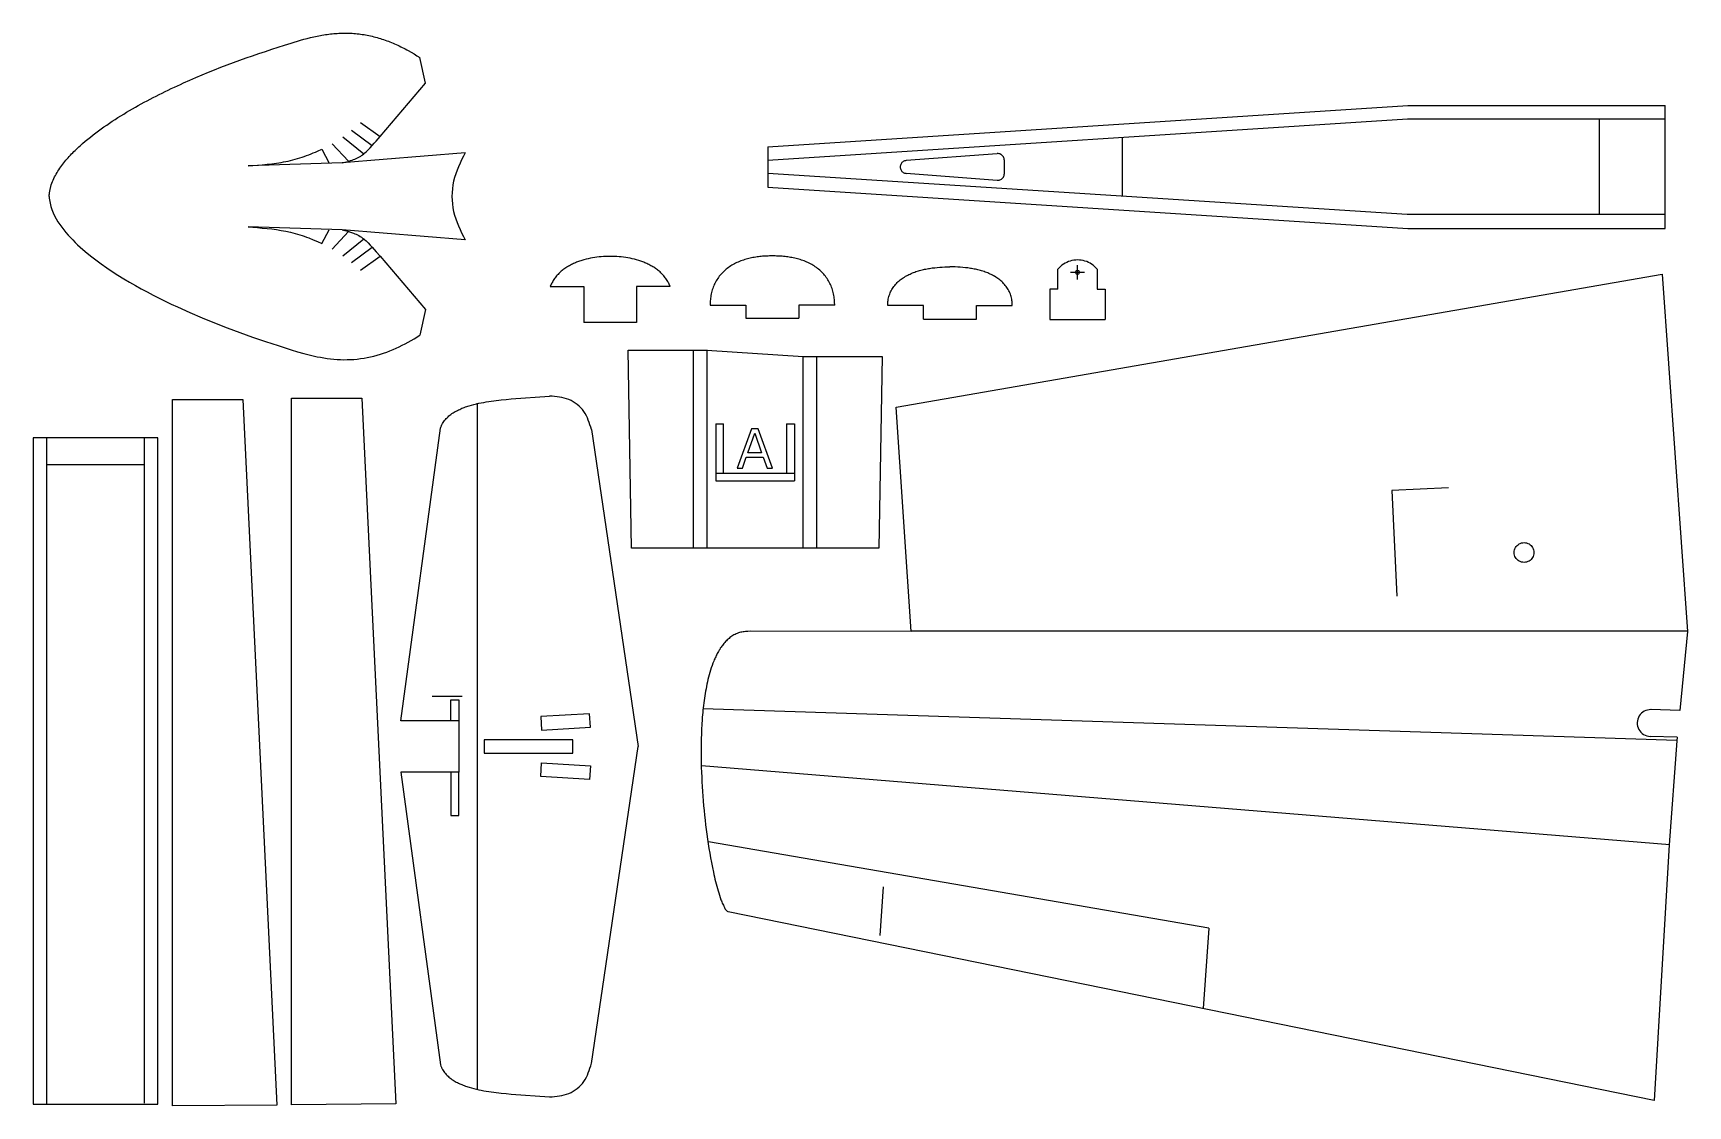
# Model space of a CAD drawing. Extents: x 46 to 579, y 11 to 357.
import ezdxf

# ---------------------------------------------------------------- set-up
doc = ezdxf.new("R2010")
doc.units = 0
for name, color, linetype in [('FullCuts', 7, 'CONTINUOUS'), ('HalfCuts', 7, 'CONTINUOUS'), ('Score', 7, 'CONTINUOUS')]:
    doc.layers.add(name, color=color, linetype=linetype)

msp = doc.modelspace()

# ---------------------------------------------------------------- linework, layer by layer
at = {"layer": 'FullCuts', "color": 7}
for points in [[(51.001789, 303.989699), (51.022956, 304.540033), (51.044122, 304.815199), (51.086456, 305.069199), (51.107622, 305.344366), (51.149956, 305.619533), (51.213456, 305.894699), (51.255789, 306.148699), (51.319289, 306.423866), (51.382789, 306.677866), (51.530956, 307.207033), (51.679122, 307.736199), (51.869622, 308.244199), (52.060122, 308.752199), (52.271789, 309.260199), (52.504622, 309.747033), (52.737456, 310.255033), (52.991456, 310.720699), (53.266622, 311.207533), (53.541789, 311.673199), (53.816956, 312.138866), (54.113289, 312.604533), (54.409622, 313.049033), (54.727122, 313.493533), (55.044622, 313.938033), (55.383289, 314.382533), (55.721956, 314.805866), (56.060622, 315.229199), (56.399289, 315.652533), (56.759122, 316.054699), (57.118956, 316.456866), (57.478789, 316.880199), (57.859789, 317.261199), (58.219622, 317.663366), (58.600622, 318.065533), (58.981622, 318.446533), (59.383789, 318.827533), (59.764789, 319.208533), (60.166956, 319.589533), (60.569122, 319.949366), (60.971289, 320.309199), (61.775622, 321.050033), (62.601122, 321.748533), (63.447789, 322.447033), (64.294456, 323.124366), (65.141122, 323.801699), (66.008956, 324.457866), (66.876789, 325.114033), (67.765789, 325.749033), (68.633622, 326.384033), (69.543789, 326.997866), (70.432789, 327.611699), (71.342956, 328.204366), (72.253122, 328.797033), (73.163289, 329.389699), (74.094622, 329.961199), (75.025956, 330.532699), (75.957289, 331.104199), (76.888622, 331.654533), (77.841122, 332.204866), (78.772456, 332.734033), (79.724956, 333.263199), (80.677456, 333.792366), (81.629956, 334.321533), (82.582456, 334.829533), (83.556122, 335.337533), (84.508622, 335.845533), (85.482289, 336.332366), (86.455956, 336.819199), (87.429622, 337.306033), (88.403289, 337.792866), (89.376956, 338.258533), (90.371789, 338.724199), (91.345456, 339.189866), (92.340289, 339.655533), (93.313956, 340.100033), (94.308789, 340.565699), (96.298456, 341.433533), (98.288122, 342.301366), (100.298956, 343.148033), (102.309789, 343.994699), (104.320622, 344.799033), (106.352622, 345.603366), (108.363456, 346.386533), (110.416622, 347.148533), (112.448622, 347.889366), (114.501789, 348.630199), (116.554956, 349.328699), (118.608122, 350.027199), (120.682456, 350.725699), (122.735622, 351.403033), (124.809956, 352.080366), (126.884289, 352.757699), (128.958622, 353.435033), (129.995789, 353.752533), (131.032956, 354.070033), (132.070122, 354.366366), (133.128456, 354.662699), (134.186789, 354.937866), (135.223956, 355.213033), (136.282289, 355.445866), (136.811456, 355.572866), (137.361789, 355.678699), (137.890956, 355.784533), (138.420122, 355.890366), (138.949289, 355.975033), (139.499622, 356.059699), (140.028789, 356.144366), (140.579122, 356.229033), (141.108289, 356.292533), (141.658622, 356.356033), (142.187789, 356.419533), (142.738122, 356.483033), (143.267289, 356.525366), (143.817622, 356.546533), (144.367956, 356.588866), (144.897122, 356.610033), (145.447456, 356.631199), (145.997789, 356.631199), (146.526956, 356.631199), (147.077289, 356.631199), (147.627622, 356.610033), (148.156789, 356.588866), (148.707122, 356.567699), (149.257456, 356.525366), (149.786622, 356.483033), (150.336956, 356.419533), (150.887289, 356.377199), (151.416456, 356.292533), (151.945622, 356.229033), (152.495956, 356.144366), (153.025122, 356.059699), (153.554289, 355.953866), (154.104622, 355.848033), (154.633789, 355.721033), (155.162956, 355.615199), (155.692122, 355.467033), (156.221289, 355.340033), (156.750456, 355.191866), (157.258456, 355.043699), (157.787622, 354.874366), (158.295622, 354.726199), (158.824789, 354.535699), (159.332789, 354.366366), (159.840789, 354.175866), (160.348789, 353.985366), (160.856789, 353.794866), (161.364789, 353.583199), (161.872789, 353.371533), (162.380789, 353.159866), (162.867622, 352.948199), (163.375622, 352.715366), (163.862456, 352.482533), (164.349289, 352.249699), (164.836122, 352.016866), (165.322956, 351.762866), (165.809789, 351.508866), (166.275456, 351.254866), (166.762289, 351.000866), (167.693622, 350.450533), (168.646122, 349.900199), (169.577456, 349.328699), (170.487622, 348.778366)], [(151.395289, 327.802199), (157.681789, 323.293699), (172.350289, 340.438699), (170.487622, 348.778366)], [(282.714587, 306.981608), (489.00492, 293.625441), (572.06292, 293.625441), (572.06292, 333.291774)], [(282.714587, 319.935608), (489.00492, 333.291774), (572.06292, 333.291774)], [(142.251289, 320.965366), (147.458289, 315.313866)], [(145.405122, 314.784699), (146.336456, 315.017533), (146.802122, 315.144533), (147.267789, 315.271533), (147.733456, 315.398533), (148.177956, 315.546699), (148.643622, 315.694866), (149.088122, 315.843033), (149.532622, 316.033533), (149.977122, 316.224033), (150.421622, 316.414533), (150.844956, 316.647366), (151.056622, 316.753199), (151.247122, 316.880199), (151.458789, 317.007199), (151.649289, 317.134199), (151.860956, 317.282366), (152.051456, 317.409366), (152.432456, 317.705699), (152.792289, 318.023199), (153.152122, 318.340699), (153.511956, 318.679366), (153.850622, 319.018033), (154.189289, 319.356699), (154.506789, 319.695366), (155.162956, 320.415033), (155.797956, 321.113533), (156.432956, 321.833199), (157.681789, 323.293699)], [(145.616789, 323.145533), (152.432456, 317.705699)], [(148.495456, 325.325699), (155.099456, 320.393866)], [(115.115622, 313.853366), (116.639622, 313.959199), (118.184789, 314.065033), (119.708789, 314.192033), (120.470789, 314.255533), (121.253956, 314.340199), (122.015956, 314.424866), (122.777956, 314.509533), (123.539956, 314.594199), (124.301956, 314.700033), (125.063956, 314.827033), (125.804789, 314.954033), (126.566789, 315.081033), (127.328789, 315.229199), (128.069622, 315.398533), (128.831622, 315.567866), (129.572456, 315.758366), (130.313289, 315.948866), (131.054122, 316.160533), (131.794956, 316.393366), (132.535789, 316.626199), (133.255456, 316.859033), (133.975122, 317.134199), (134.694789, 317.409366), (135.414456, 317.684533), (136.112956, 317.980866), (136.832622, 318.277199), (137.531122, 318.573533), (138.949289, 319.187366)], [(185.071456, 318.023199), (145.405122, 314.784699), (115.115622, 313.853366)], [(138.949289, 319.187366), (141.214122, 314.742366)], [(282.714587, 319.935608), (282.714587, 306.981608)], [(356.649754, 317.734274), (327.312754, 315.554108)], [(358.95692, 315.596441), (358.95692, 311.320774)], [(356.649754, 309.161774), (327.312754, 311.363108)], [(51.001789, 303.989699), (51.022956, 303.460533), (51.086456, 302.910199), (51.149956, 302.381033), (51.255789, 301.830699), (51.530956, 300.772366), (51.869622, 299.756366), (52.271789, 298.740366), (52.737456, 297.745533), (53.266622, 296.793033), (53.816956, 295.840533), (54.409622, 294.930366), (55.044622, 294.041366), (55.721956, 293.194699), (56.399289, 292.348033), (57.118956, 291.522533), (57.859789, 290.718199), (58.600622, 289.935033), (59.383789, 289.173033), (60.166956, 288.411033), (60.971289, 287.670199), (62.601122, 286.230866), (64.294456, 284.855033), (66.008956, 283.521533), (67.765789, 282.230366), (69.543789, 280.981533), (71.342956, 279.775033), (73.163289, 278.610866), (75.025956, 277.446699), (76.888622, 276.346033), (78.772456, 275.245366), (80.677456, 274.187033), (82.582456, 273.171033), (84.508622, 272.155033), (86.455956, 271.160199), (88.403289, 270.207699), (90.371789, 269.255199), (92.340289, 268.345033), (96.298456, 266.545866), (100.298956, 264.831366), (104.320622, 263.180366), (108.363456, 261.614033), (112.448622, 260.090033), (116.554956, 258.650699), (120.682456, 257.253699), (124.809956, 255.899033), (128.958622, 254.565533), (131.032956, 253.930533), (133.128456, 253.337866), (135.223956, 252.787533), (137.361789, 252.321866), (138.420122, 252.110199), (139.499622, 251.919699), (140.579122, 251.771533), (141.658622, 251.623366), (142.738122, 251.517533), (143.817622, 251.432866), (144.897122, 251.390533), (145.997789, 251.348199), (147.077289, 251.369366), (148.156789, 251.390533), (149.257456, 251.454033), (150.336956, 251.559866), (151.416456, 251.686866), (152.495956, 251.856199), (153.554289, 252.046699), (154.633789, 252.258366), (155.692122, 252.512366), (156.750456, 252.787533), (157.787622, 253.105033), (158.824789, 253.443699), (159.840789, 253.803533), (160.856789, 254.205699), (161.872789, 254.607866), (162.867622, 255.052366), (163.862456, 255.496866), (164.836122, 255.983699), (165.809789, 256.470533), (166.762289, 256.999699), (168.646122, 258.079199), (170.487622, 259.222199)], [(185.071456, 289.956199), (145.405122, 293.194699), (115.115622, 294.126033)], [(115.115622, 294.126033), (118.184789, 293.914366), (119.708789, 293.787366), (121.253956, 293.660366), (122.777956, 293.491033), (124.301956, 293.279366), (125.804789, 293.046533), (127.328789, 292.750199), (128.831622, 292.411533), (129.572456, 292.242199), (130.313289, 292.030533), (131.054122, 291.818866), (131.794956, 291.607199), (132.535789, 291.374366), (133.255456, 291.120366), (133.975122, 290.866366), (134.694789, 290.591199), (136.112956, 290.019699), (137.531122, 289.405866), (138.949289, 288.792033)], [(138.949289, 288.792033), (141.214122, 293.258199)], [(142.251289, 287.014033), (147.458289, 292.686699)], [(145.405122, 293.194699), (146.336456, 292.961866), (147.267789, 292.729033), (148.177956, 292.453866), (149.088122, 292.136366), (149.532622, 291.967033), (149.977122, 291.776533), (150.421622, 291.564866), (150.844956, 291.353199), (151.247122, 291.099199), (151.649289, 290.845199), (152.051456, 290.570033), (152.432456, 290.273699), (152.792289, 289.977366), (153.152122, 289.659866), (153.850622, 288.982533), (154.506789, 288.284033), (155.162956, 287.585533), (156.432956, 286.146199), (157.681789, 284.685699)], [(145.616789, 284.855033), (152.432456, 290.294866)], [(148.495456, 282.674866), (155.099456, 287.585533)], [(151.395289, 280.177199), (157.681789, 284.685699), (172.350289, 267.561866), (170.487622, 259.222199)], [(251.198674, 274.990263), (250.90234, 275.646429), (250.754174, 275.963929), (250.58484, 276.281429), (250.436674, 276.598929), (250.246174, 276.895263), (250.055674, 277.212763), (249.844007, 277.509096), (249.63234, 277.784263), (249.420674, 278.059429), (249.18784, 278.334596), (248.955007, 278.609763), (248.701007, 278.863763), (248.447007, 279.138929), (248.193007, 279.371763), (247.939007, 279.625763), (247.66384, 279.858596), (247.388674, 280.091429), (247.09234, 280.303096), (246.817174, 280.514763), (246.52084, 280.726429), (246.224507, 280.916929), (245.928174, 281.128596), (245.63184, 281.319096), (245.31434, 281.488429), (244.99684, 281.657763), (244.67934, 281.848263), (244.36184, 281.996429), (244.04434, 282.165763), (243.72684, 282.313929), (243.388174, 282.462096), (243.070674, 282.610263), (242.732007, 282.737263), (242.414507, 282.864263), (242.07584, 282.991263), (241.737174, 283.118263), (241.398507, 283.224096), (241.05984, 283.351096), (240.36134, 283.541596), (239.684007, 283.732096), (238.985507, 283.901429), (238.287007, 284.049596), (237.588507, 284.197763), (236.86884, 284.303596), (236.17034, 284.409429), (235.450674, 284.494096), (234.731007, 284.557596), (234.032507, 284.599929), (233.31284, 284.642263), (232.593174, 284.663429), (231.873507, 284.663429), (231.175007, 284.663429), (230.45534, 284.642263), (229.735674, 284.599929), (229.016007, 284.557596), (228.317507, 284.494096), (227.59784, 284.409429), (226.878174, 284.303596), (226.179674, 284.197763), (225.481174, 284.049596), (224.782674, 283.901429), (224.084174, 283.732096), (223.385674, 283.541596), (222.70834, 283.351096), (222.369674, 283.224096), (222.031007, 283.118263), (221.69234, 282.991263), (221.353674, 282.864263), (221.015007, 282.737263), (220.697507, 282.610263), (220.35884, 282.462096), (220.04134, 282.313929), (219.702674, 282.165763), (219.385174, 281.996429), (219.067674, 281.848263), (218.750174, 281.657763), (218.45384, 281.488429), (218.13634, 281.319096), (217.840007, 281.128596), (217.543674, 280.916929), (217.24734, 280.726429), (216.951007, 280.514763), (216.654674, 280.303096), (216.379507, 280.091429), (216.10434, 279.858596), (215.829174, 279.625763), (215.575174, 279.371763), (215.300007, 279.138929), (215.067174, 278.863763), (214.813174, 278.609763), (214.58034, 278.334596), (214.347507, 278.059429), (214.114674, 277.784263), (213.903007, 277.509096), (213.712507, 277.212763), (213.522007, 276.895263), (213.331507, 276.598929), (213.162174, 276.281429), (213.014007, 275.963929), (212.844674, 275.646429), (212.569507, 274.990263), (223.34334, 274.990263), (223.34334, 263.306263)], [(304.26993, 268.952598), (304.248764, 269.841598), (304.227597, 270.307265), (304.185264, 270.751765), (304.121764, 271.196265), (304.058264, 271.640765), (303.994764, 272.085265), (303.910097, 272.529765), (303.804264, 272.974265), (303.677264, 273.418765), (303.550264, 273.842098), (303.423264, 274.286598), (303.275097, 274.709931), (303.105764, 275.133265), (302.915264, 275.535431), (302.724764, 275.937598), (302.513097, 276.339765), (302.30143, 276.741931), (302.068597, 277.122931), (301.814597, 277.503931), (301.560597, 277.884931), (301.28543, 278.244765), (301.010264, 278.604598), (300.71393, 278.943265), (300.417597, 279.281931), (300.100097, 279.599431), (299.76143, 279.916931), (299.422764, 280.213265), (299.084097, 280.509598), (298.724264, 280.784765), (298.36443, 281.059931), (298.004597, 281.313931), (297.623597, 281.567931), (297.242597, 281.800765), (296.84043, 282.033598), (296.438264, 282.245265), (296.036097, 282.456931), (295.63393, 282.647431), (295.231764, 282.837931), (294.80843, 283.007265), (294.385097, 283.176598), (293.961764, 283.345931), (293.53843, 283.472931), (293.09393, 283.621098), (292.670597, 283.748098), (292.226097, 283.875098), (291.802764, 283.980931), (291.358264, 284.086765), (290.913764, 284.171431), (290.469264, 284.277265), (290.024764, 284.340765), (289.580264, 284.425431), (289.135764, 284.488931), (288.691264, 284.552431), (288.246764, 284.594765), (287.781097, 284.637098), (287.336597, 284.679431), (286.892097, 284.700598), (286.42643, 284.742931), (285.98193, 284.764098), (285.53743, 284.764098), (285.071764, 284.785265), (284.182764, 284.785265), (283.272597, 284.785265), (282.828097, 284.764098), (282.36243, 284.764098), (281.91793, 284.742931), (281.47343, 284.700598), (281.02893, 284.679431), (280.563264, 284.637098), (280.118764, 284.594765), (279.674264, 284.552431), (279.229764, 284.488931), (278.785264, 284.425431), (278.319597, 284.340765), (277.875097, 284.277265), (277.430597, 284.171431), (277.007264, 284.086765), (276.562764, 283.980931), (276.118264, 283.875098), (275.69493, 283.748098), (275.25043, 283.621098), (274.827097, 283.472931), (274.403764, 283.345931), (273.98043, 283.176598), (273.557097, 283.007265), (273.133764, 282.837931), (272.731597, 282.647431), (272.308264, 282.456931), (271.906097, 282.245265), (271.50393, 282.033598), (271.12293, 281.800765), (270.74193, 281.567931), (270.36093, 281.313931), (269.97993, 281.059931), (269.620097, 280.784765), (269.28143, 280.509598), (268.921597, 280.213265), (268.58293, 279.916931), (268.26543, 279.599431), (267.94793, 279.281931), (267.651597, 278.943265), (267.355264, 278.604598), (267.05893, 278.244765), (266.80493, 277.884931), (266.529764, 277.503931), (266.29693, 277.122931), (266.064097, 276.741931), (265.831264, 276.339765), (265.619597, 275.937598), (265.429097, 275.535431), (265.259764, 275.133265), (265.09043, 274.709931), (264.942264, 274.286598), (264.794097, 273.842098), (264.667097, 273.418765), (264.561264, 272.974265), (264.45543, 272.529765), (264.370764, 272.085265), (264.286097, 271.640765), (264.222597, 271.196265), (264.180264, 270.751765), (264.13793, 270.307265), (264.116764, 269.841598), (264.095597, 268.952598), (275.652597, 268.952598), (275.652597, 264.740431), (292.71293, 264.740431)], [(332.90843, 264.362081), (332.90843, 268.807081), (321.35143, 268.807081), (321.393764, 269.632581), (321.436097, 270.055915), (321.47843, 270.458081), (321.54193, 270.860248), (321.626597, 271.262415), (321.73243, 271.664581), (321.838264, 272.066748), (321.98643, 272.447748), (322.134597, 272.849915), (322.30393, 273.209748), (322.49443, 273.590748), (322.68493, 273.950581), (322.896597, 274.310415), (323.12943, 274.649081), (323.362264, 274.987748), (323.616264, 275.305248), (323.89143, 275.622748), (324.166597, 275.940248), (324.441764, 276.236581), (324.759264, 276.511748), (325.055597, 276.786915), (325.373097, 277.062081), (325.711764, 277.294915), (326.029264, 277.548915), (326.36793, 277.781748), (326.727764, 277.993415), (327.087597, 278.226248), (327.44743, 278.416748), (327.807264, 278.607248), (328.167097, 278.797748), (328.548097, 278.967081), (328.929097, 279.136415), (329.310097, 279.305748), (329.691097, 279.453915), (330.072097, 279.602081), (330.453097, 279.729081), (330.855264, 279.856081), (331.25743, 279.983081), (331.63843, 280.110081), (332.040597, 280.215915), (332.442764, 280.300581), (332.84493, 280.406415), (333.247097, 280.491081), (333.649264, 280.575748), (334.05143, 280.660415), (334.453597, 280.723915), (334.87693, 280.787415), (335.279097, 280.850915), (335.681264, 280.914415), (336.506764, 280.999081), (337.332264, 281.083748), (338.157764, 281.147248), (338.962097, 281.189581), (339.787597, 281.231915), (340.613097, 281.231915), (341.438597, 281.231915)], [(328.961327, 163.770876), (324.029493, 235.991543), (571.044493, 278.959876)], [(332.90843, 264.362081), (349.968764, 264.362081), (349.968764, 268.807081), (361.525764, 268.807081), (361.504597, 269.632581), (361.462264, 270.055915), (361.41993, 270.458081), (361.35643, 270.860248), (361.271764, 271.262415), (361.16593, 271.664581), (361.03893, 272.066748), (360.91193, 272.447748), (360.742597, 272.849915), (360.59443, 273.209748), (360.40393, 273.590748), (360.21343, 273.950581), (360.001764, 274.310415), (359.76893, 274.649081), (359.51493, 274.987748), (359.26093, 275.305248), (359.00693, 275.622748), (358.731764, 275.940248), (358.43543, 276.236581), (358.139097, 276.511748), (357.821597, 276.786915), (357.504097, 277.062081), (357.186597, 277.294915), (356.84793, 277.548915), (356.509264, 277.781748), (356.170597, 277.993415), (355.810764, 278.226248), (355.45093, 278.416748), (355.091097, 278.607248), (354.710097, 278.797748), (354.350264, 278.967081), (353.969264, 279.136415), (353.588264, 279.305748), (353.207264, 279.453915), (352.826264, 279.602081), (352.424097, 279.729081), (352.043097, 279.856081), (351.64093, 279.983081), (351.238764, 280.110081), (350.836597, 280.215915), (350.455597, 280.300581), (350.05343, 280.406415), (349.651264, 280.491081), (349.22793, 280.575748), (348.825764, 280.660415), (348.423597, 280.723915), (348.02143, 280.787415), (347.619264, 280.850915), (347.19593, 280.914415), (346.391597, 280.999081), (345.566097, 281.083748), (344.740597, 281.147248), (343.915097, 281.189581), (343.089597, 281.231915), (342.264097, 281.231915), (341.438597, 281.231915)], [(376.225844, 274.041739), (376.225844, 280.497572)], [(384.840678, 279.502739), (380.268649, 279.502739)], [(382.554678, 277.216739), (382.554678, 281.788739)], [(388.883511, 280.497572), (388.883511, 274.041739), (391.444678, 274.041739), (391.444678, 264.347406)], [(571.044493, 278.959876), (579.278327, 163.770876)], [(251.198674, 274.990263), (240.403674, 274.990263), (240.403674, 263.306263), (223.34334, 263.306263)], [(376.225844, 274.041739), (373.664678, 274.041739), (373.664678, 264.347406), (391.444678, 264.347406)], [(304.26993, 268.952598), (292.71293, 268.952598), (292.71293, 264.740431)], [(319.554945, 252.358431), (318.475445, 190.551764), (238.719425, 190.551764), (237.639925, 254.390431), (263.082258, 254.390431), (294.112611, 252.358431), (319.554945, 252.358431)], [(90.800769, 238.563166), (113.385603, 238.563166), (124.413436, 11.063838), (90.800769, 10.788672), (90.800769, 238.563166)], [(129.166919, 238.948594), (151.751752, 238.948594), (162.779589, 11.449241), (129.166919, 11.174074), (129.166919, 238.948594)], [(177.139433, 229.259719), (177.2876, 229.640719), (177.372267, 229.831219), (177.435767, 230.000552), (177.520433, 230.191052), (177.626267, 230.381552), (177.816767, 230.741385), (178.028433, 231.080052), (178.2401, 231.418719), (178.4941, 231.736219), (178.7481, 232.053719), (179.023267, 232.371219), (179.298433, 232.646385), (179.594767, 232.942719), (179.8911, 233.196719), (180.2086, 233.471885), (180.5261, 233.704719), (180.864767, 233.958719), (181.203433, 234.170385), (181.5421, 234.403219), (181.880767, 234.593719), (182.2406, 234.805385), (182.600433, 234.995885), (182.960267, 235.165219), (183.341267, 235.334552), (183.7011, 235.503885), (184.0821, 235.673219), (184.4631, 235.821385), (184.8441, 235.969552), (185.2251, 236.096552), (185.6061, 236.223552), (185.9871, 236.350552), (186.3681, 236.477552), (187.151267, 236.710385), (187.934433, 236.922052), (188.7176, 237.112552), (189.521933, 237.281885), (190.3051, 237.451219), (191.109433, 237.599385), (191.913767, 237.747552), (192.7181, 237.874552), (193.522433, 237.980385), (194.326767, 238.086219), (195.1311, 238.192052), (195.935433, 238.276719), (196.739767, 238.361385), (198.348433, 238.530719), (199.978267, 238.700052), (212.318433, 239.610219)], [(85.975783, 11.312682), (85.996949, 226.112024), (45.801449, 226.112024), (45.801449, 11.312682), (85.975783, 11.312682)], [(183.0661, 134.962216), (164.354767, 134.877549), (177.139433, 229.259719)], [(225.822767, 228.794052), (240.893433, 126.643716)], [(502.189327, 210.083543), (483.94366, 209.194543), (485.53116, 175.11621)], [(328.961327, 163.770876), (277.018327, 163.792043), (276.23516, 163.74971), (275.85416, 163.728543), (275.47316, 163.707376), (275.09216, 163.665043), (274.71116, 163.62271), (274.33016, 163.55921), (273.94916, 163.474543), (273.56816, 163.36871), (273.208327, 163.262876), (272.848493, 163.11471), (272.48866, 162.966543), (272.128827, 162.79721), (271.79016, 162.60671), (271.451493, 162.41621), (271.133993, 162.204543), (270.816493, 161.992876), (270.498993, 161.760043), (270.20266, 161.506043), (269.906327, 161.252043), (269.609993, 160.998043), (269.334827, 160.722876), (269.05966, 160.44771), (268.80566, 160.151376), (268.55166, 159.87621), (268.29766, 159.55871), (268.064827, 159.262376), (267.831993, 158.944876), (267.620327, 158.627376), (267.387493, 158.309876), (267.175827, 157.97121), (266.985327, 157.65371), (266.77366, 157.315043), (266.58316, 156.976376), (266.413827, 156.63771), (266.223327, 156.299043), (266.053993, 155.93921), (265.88466, 155.600543), (265.715327, 155.24071), (265.56716, 154.902043), (265.418993, 154.54221), (265.270827, 154.182376), (264.974493, 153.46271), (264.720493, 152.743043), (264.466493, 152.00221), (264.23366, 151.261376), (264.000827, 150.520543), (263.78916, 149.77971), (263.59866, 149.038876), (263.40816, 148.298043), (263.238827, 147.536043), (263.069493, 146.774043), (262.921327, 146.03321), (262.77316, 145.27121), (262.624993, 144.50921), (262.497993, 143.74721), (262.370993, 142.98521), (262.26516, 142.22321), (262.159327, 141.46121), (262.053493, 140.69921), (261.94766, 139.916043), (261.862993, 139.154043), (261.778327, 138.392043), (261.714827, 137.630043), (261.651327, 136.846876), (261.56666, 136.084876), (261.524327, 135.322876), (261.418493, 133.77771), (261.333827, 132.232543), (261.270327, 130.687376), (261.227993, 129.14221), (261.18566, 127.597043), (261.164493, 126.051876), (261.164493, 124.50671), (261.18566, 122.961543), (261.206827, 121.416376), (261.24916, 119.87121), (261.291493, 118.326043), (261.37616, 116.780876), (261.43966, 115.256876), (261.524327, 113.71171), (261.63016, 112.166543), (261.75716, 110.621376), (261.862993, 109.097376), (262.01116, 107.55221), (262.159327, 106.007043), (262.307493, 104.483043), (262.476827, 102.937876), (262.64616, 101.413876), (262.83666, 99.86871), (263.048327, 98.34471), (263.259993, 96.82071), (263.492827, 95.29671), (263.72566, 93.77271), (263.97966, 92.24871), (264.254827, 90.72471), (264.529993, 89.20071), (264.826327, 87.67671), (265.143827, 86.173876), (265.31316, 85.411876), (265.482493, 84.649876), (265.651827, 83.909043), (265.842327, 83.147043), (266.032827, 82.40621), (266.223327, 81.665376), (266.434993, 80.903376), (266.64666, 80.162543), (266.858327, 79.442876), (267.09116, 78.702043), (267.34516, 77.96121), (267.59916, 77.241543), (267.72616, 76.88171), (267.874327, 76.521876), (268.022493, 76.18321), (268.191827, 75.823376), (268.36116, 75.463543), (268.530493, 75.124876), (268.699827, 74.765043), (268.890327, 74.426376), (268.99616, 74.257043), (269.101993, 74.108876), (269.228993, 73.939543), (269.355993, 73.791376), (269.482993, 73.664376), (269.63116, 73.537376), (269.779327, 73.431543), (269.94866, 73.32571)], [(579.278327, 163.770876), (576.78066, 138.307376)], [(184.187933, 142.751552), (174.514767, 142.751552)], [(183.0661, 134.962216), (183.0661, 118.346383)], [(209.778433, 131.956549), (209.778433, 131.956549), (225.4841, 132.909049), (225.2301, 137.227049), (209.503267, 136.274549), (209.778433, 131.956549)], [(576.78066, 138.307376), (567.44616, 138.561376)], [(191.278767, 124.484716), (219.811433, 124.484716), (219.811433, 128.802716), (191.278767, 128.802716), (191.278767, 124.484716)], [(575.933993, 129.629043), (567.213327, 129.883043)], [(575.933993, 129.629043), (575.82816, 128.528376), (573.372827, 94.97921), (568.52566, 12.55621)], [(225.822767, 24.493383), (240.893433, 126.643716)], [(183.0661, 118.346383), (164.354767, 118.409883), (177.139433, 24.027716)], [(209.778433, 121.330883), (209.778433, 121.330883), (225.4841, 120.378383), (225.2301, 116.060383), (209.503267, 117.012883), (209.778433, 121.330883)], [(319.92316, 81.432543), (318.822493, 65.70571)], [(568.52566, 12.55621), (269.94866, 73.32571)], [(424.867493, 68.076376), (423.089493, 42.14721)], [(177.139433, 24.027716), (177.2876, 23.646716), (177.372267, 23.477383), (177.435767, 23.286883), (177.520433, 23.096383), (177.626267, 22.927049), (177.816767, 22.567216), (178.028433, 22.207383), (178.2401, 21.868716), (178.4941, 21.551216), (178.7481, 21.233716), (179.023267, 20.937383), (179.298433, 20.641049), (179.594767, 20.344716), (179.8911, 20.090716), (180.2086, 19.815549), (180.5261, 19.582716), (180.864767, 19.349883), (181.203433, 19.117049), (181.5421, 18.905383), (181.880767, 18.693716), (182.2406, 18.482049), (182.600433, 18.312716), (182.960267, 18.122216), (183.341267, 17.952883), (183.7011, 17.783549), (184.0821, 17.635383), (184.4631, 17.466049), (184.8441, 17.339049), (185.2251, 17.190883), (185.6061, 17.063883), (185.9871, 16.936883), (186.3681, 16.809883), (187.151267, 16.577049), (187.934433, 16.365383), (188.7176, 16.174883), (189.521933, 16.005549), (190.3051, 15.836216), (191.109433, 15.688049), (191.913767, 15.561049), (192.7181, 15.434049), (193.522433, 15.307049), (194.326767, 15.201216), (195.1311, 15.095383), (195.935433, 15.010716), (196.739767, 14.926049), (198.348433, 14.756716), (199.978267, 14.587383), (212.318433, 13.677216)]]:
    msp.add_lwpolyline(points, dxfattribs=at)
for points, knots in [([(185.082378, 318.039034), (183.600858, 315.060283), (180.663144, 309.1537), (180.663144, 298.846866), (183.600858, 292.940282), (185.082378, 289.961531)], [0, 0, 0, 0, 9.893458, 19.617799, 29.511256, 29.511256, 29.511256, 29.511256]), ([(327.315935, 315.548296), (326.970992, 315.470504), (326.290519, 315.317044), (325.564409, 314.503078), (325.296446, 313.469191), (325.564409, 312.435305), (326.290519, 311.621338), (326.970992, 311.467878), (327.315935, 311.390087)], [0, 0, 0, 0, 1.038538, 2.048735, 3.087272, 4.12581, 5.136007, 6.174545, 6.174545, 6.174545, 6.174545]), ([(358.978087, 315.607024), (358.962199, 315.805971), (358.930566, 316.202065), (358.681185, 316.752303), (358.303505, 317.218068), (357.810857, 317.559942), (357.243545, 317.767571), (356.846195, 317.76956), (356.646618, 317.77056)], [0, 0, 0, 0, 0.594935, 1.184485, 1.77942, 2.374355, 2.963905, 3.55884, 3.55884, 3.55884, 3.55884]), ([(356.646618, 309.167823), (356.846195, 309.168822), (357.243545, 309.170811), (357.810857, 309.37844), (358.303505, 309.720314), (358.681185, 310.186079), (358.930566, 310.736317), (358.962199, 311.132411), (358.978087, 311.331358)], [0, 0, 0, 0, 0.594935, 1.184485, 1.77942, 2.374355, 2.963906, 3.55884, 3.55884, 3.55884, 3.55884]), ([(388.899856, 280.523533), (388.332648, 281.100691), (387.204062, 282.249074), (384.969556, 283.25979), (382.565261, 283.625593), (380.160966, 283.25979), (377.926459, 282.249074), (376.797874, 281.100691), (376.230666, 280.523533)], [0, 0, 0, 0, 2.410031, 4.795284, 7.205315, 9.615346, 12.000598, 14.410629, 14.410629, 14.410629, 14.410629]), ([(382.565261, 280.158906), (382.451455, 280.141162), (382.227219, 280.106201), (381.980354, 279.849183), (381.888883, 279.513915), (381.980354, 279.175127), (382.227219, 278.92846), (382.565261, 278.836922), (382.903303, 278.92846), (383.150168, 279.175127), (383.241639, 279.513915), (383.150168, 279.849183), (382.903303, 280.106201), (382.679067, 280.141162), (382.565261, 280.158906)], [0, 0, 0, 0, 0.337549, 0.665087, 1.002636, 1.340185, 1.667723, 2.005272, 2.342821, 2.670358, 3.007908, 3.345457, 3.672994, 4.010543, 4.010543, 4.010543, 4.010543]), ([(225.834787, 228.797355), (225.210965, 230.850366), (223.980369, 234.900283), (218.6929, 239.13791), (214.472186, 239.456929), (212.332594, 239.618648)], [0, 0, 0, 0, 6.33664, 12.500111, 18.836751, 18.836751, 18.836751, 18.836751]), ([(529.72716, 189.18146), (529.639605, 189.743025), (529.467091, 190.849501), (528.198857, 192.06764), (526.5445, 192.518998), (524.872775, 192.06764), (523.655617, 190.849501), (523.203926, 189.18146), (523.655617, 187.513418), (524.872775, 186.295279), (526.5445, 185.843922), (528.198857, 186.295279), (529.467091, 187.513418), (529.639605, 188.619894), (529.72716, 189.18146)], [0, 0, 0, 0, 1.665611, 3.281821, 4.947433, 6.613044, 8.229254, 9.894865, 11.560476, 13.176686, 14.842298, 16.507909, 18.124119, 19.78973, 19.78973, 19.78973, 19.78973]), ([(567.473083, 138.580818), (566.703236, 138.482762), (565.186375, 138.289558), (563.475122, 136.606541), (562.795471, 134.360785), (563.347945, 132.080408), (564.961992, 130.303956), (566.465611, 130.025881), (567.228737, 129.88475)], [0, 0, 0, 0, 2.274307, 4.481158, 6.755464, 9.029771, 11.236622, 13.510929, 13.510929, 13.510929, 13.510929]), ([(212.332594, 13.689953), (214.472186, 13.851672), (218.6929, 14.170691), (223.980369, 18.408318), (225.210965, 22.458235), (225.834787, 24.511247)], [0, 0, 0, 0, 6.33664, 12.500111, 18.836751, 18.836751, 18.836751, 18.836751])]:
    msp.add_open_spline(points, degree=3, knots=knots, dxfattribs=at)
at = {"layer": 'HalfCuts', "color": 1}
for points in [[(572.170616, 328.919698), (488.925052, 328.919698), (282.735528, 315.591858)], [(550.789038, 328.848428), (550.789038, 298.13025)], [(396.913072, 323.004134), (396.913072, 304.045814)], [(572.104774, 298.14762), (488.889407, 298.14762), (282.699883, 311.351181)], [(258.613439, 254.393329), (258.613439, 190.53373)], [(263.032294, 254.535871), (263.032294, 190.53373)], [(294.011914, 252.361022), (294.011914, 190.574511)], [(298.346058, 252.461814), (298.346058, 190.473718)], [(188.943056, 237.29217), (188.943056, 16.135541)], [(50.104127, 225.931842), (50.104127, 11.591283)], [(81.606297, 225.931842), (81.606297, 11.617304)], [(50.104127, 217.521761), (81.535024, 217.521761)], [(579.361893, 163.789684), (328.99048, 163.789684)], [(180.532975, 134.945734), (180.532975, 141.716587), (183.027489, 141.716587), (183.027489, 134.945734)], [(575.834115, 128.612696), (261.761111, 138.792858)], [(180.461703, 118.410673), (180.461703, 104.441378), (183.027489, 104.441378), (183.027489, 118.410673)], [(573.515885, 94.94762), (261.357937, 120.448402)], [(424.845226, 68.136509), (263.575396, 95.955549)]]:
    msp.add_lwpolyline(points, dxfattribs=at)
at = {"layer": 'Score', "color": 3}
for points in [[(265.897425, 230.662598), (268.437425, 230.662598)], [(265.897425, 230.662598), (265.897425, 212.247598), (291.297445, 212.247598)], [(268.437425, 214.787598), (268.437425, 230.662598)], [(288.757445, 230.662598), (291.297445, 230.662598)], [(288.757445, 230.662598), (288.757445, 214.787598)], [(291.297445, 230.662598), (291.297445, 212.247598)], [(279.634592, 229.096264), (277.390925, 229.096264), (272.776592, 216.396264), (274.491092, 216.396264), (275.718758, 219.931098), (281.222092, 219.931098)], [(276.247925, 221.370431), (278.470425, 227.614598), (280.692925, 221.370431), (276.247925, 221.370431)], [(281.222092, 219.931098), (282.470916, 216.396264), (284.248916, 216.396264), (279.634592, 229.096264)], [(265.897425, 214.787598), (291.297445, 214.787598)]]:
    msp.add_lwpolyline(points, dxfattribs=at)

doc.saveas('drawing.dxf')
